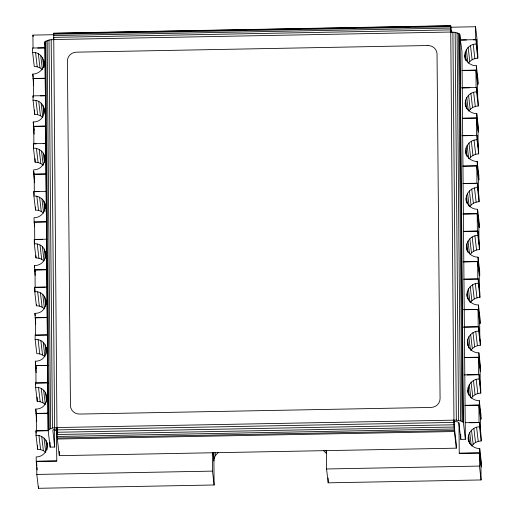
<?xml version="1.0" encoding="UTF-8"?>
<svg xmlns="http://www.w3.org/2000/svg" width="514" height="514" viewBox="0 0 514 514"><rect width="100%" height="100%" fill="white"/><g stroke="black" fill="none" stroke-linecap="round" stroke-linejoin="round"><path stroke-width="0.77" d="M450.701 25.7L453.952 420.06L454.318 427.179L456.271 443.82L456.31 448.169L59.309 455.655L57.356 439.02L56.983 429.89L53.7 33.185L450.701 25.7L451.523 32.459M53.687 39.841L53.713 38.254M450.694 31.444L450.778 30.262L451.003 32.054M43.934 67.418C45.579 60.189 40.664 51.965 32.613 52.37L32.575 48.02L45.213 47.776M46.902 239.177L34.265 239.415L34.303 243.764C49.138 243.193 49.171 265.622 34.496 265.513L35.177 275.363M47.32 287.024L34.682 287.262L34.721 291.611C49.562 291.04 49.595 313.476 34.913 313.36L35.691 323.993M54.118 430.462L56.489 430.417L56.771 461.007L36.693 461.386L36.809 474.435L38.434 488.3L214.12 484.985L213.908 461.064L214.274 458.237L213.638 452.847M465.536 60.254C462.626 52.839 468.01 43.928 476.157 43.998L476.118 39.649L460.326 39.951M465.729 106.867C463.377 99.722 469.038 91.788 476.581 91.852L476.542 87.502L461.533 87.785M466.153 154.714C463.795 147.569 469.462 139.635 476.998 139.699L476.96 135.349L461.957 135.632M466.571 202.567C464.219 195.416 469.886 187.481 477.422 187.546L477.384 183.196L463.172 183.466M467.13 250.864C464.457 243.63 470.104 235.322 477.847 235.399L477.808 231.049L463.589 231.313M467.322 297.477C465.286 290.526 471.113 283.195 478.271 283.246L478.232 278.896L464.014 279.166M467.746 345.324C465.703 338.373 471.537 331.042 478.688 331.093L478.65 326.743L463.647 327.026M468.26 393.962C465.909 386.811 471.569 378.876 479.112 378.94L479.074 374.59L464.065 374.873M468.684 441.809C466.333 434.658 471.993 426.729 479.536 426.793L479.498 422.444L465.279 422.707M54.51 428.605L54.67 447.039L50.109 447.129L48.155 430.494L44.956 41.756L49.01 39.996L53.533 39.539L450.527 32.048L455.141 32.331L459.587 33.937L461.938 51.284L465.363 439.297L460.801 439.38L458.841 422.746L457.389 421.788L454.119 421.441M48.155 430.494L44.956 41.756M43.754 65.85C42.399 70.649 37.734 73.997 32.806 74.119L33.673 85.536M214.274 458.237L215.392 455.597L218.354 452.423M468.434 63.196C470.471 60.054 474.139 58.313 477.821 58.14L477.782 53.79L476.118 39.649M468.858 111.043C470.895 107.908 474.563 106.167 478.238 105.993L478.2 101.643L476.542 87.502M469.282 158.89C471.319 155.755 474.987 154.014 478.662 153.84L478.624 149.49L476.96 135.349M469.7 206.744C471.736 203.602 475.405 201.861 479.087 201.687L479.048 197.337L477.384 183.196M470.124 254.591C472.16 251.455 475.829 249.714 479.504 249.534L479.466 245.184L477.808 231.049M470.548 302.438C472.584 299.302 476.253 297.561 479.928 297.388L479.89 293.038L478.232 278.896M470.965 350.285C473.002 347.149 476.677 345.408 480.352 345.235L480.314 340.885L478.65 326.743M471.389 398.138C473.426 394.996 477.095 393.255 480.776 393.081L480.738 388.732L479.074 374.59M471.813 445.985C473.85 442.85 477.519 441.108 481.194 440.935L481.155 436.585L479.498 422.444M48.38 429.768L52.434 428.001L56.958 427.545L456.329 420.105L462.022 421.294L463.41 422.656L465.363 439.297M34.187 134.173L33.224 121.966C47.905 122.081 47.873 99.645 33.037 100.217L32.999 95.867L45.63 95.63M36.205 372.631L35.337 361.207C50.019 361.323 49.986 338.887 35.145 339.458L35.106 335.109L47.744 334.871M36.719 421.262L35.762 409.06C50.436 409.17 50.404 386.734 35.569 387.312L35.53 382.956L48.168 382.718M57.317 434.671L57.118 428.933L53.938 429.402L52.833 430.045L54.67 447.039M53.629 33.391L450.624 25.899M55.383 33.577L53.777 33.609L53.7 33.185M77.839 33.153L82.651 33.063M105.107 32.639L109.919 32.549M132.381 32.125L137.193 32.035M159.648 31.611L164.461 31.521M186.916 31.097L191.728 31.007M214.184 30.583L218.996 30.493M241.451 30.069L246.264 29.979M268.719 29.555L273.532 29.465M295.987 29.041L300.799 28.951M323.261 28.527L328.073 28.437M350.529 28.013L355.341 27.923M377.796 27.499L382.609 27.409M405.064 26.985L409.876 26.895M432.332 26.471L437.144 26.381M53.572 34.194L450.572 26.709M33.044 48.149L32.928 35.1L53.739 34.708M450.694 27.216L475.566 26.747L477.191 40.612L477.307 53.662M53.533 35.556L450.534 28.071M53.52 37.381L450.521 29.889M37.683 48.059L44.628 47.93M460.236 40.092L466.41 39.976M473.362 39.841L475.681 39.796L475.566 26.747M32.845 78.469L45.476 78.231M462.17 70.367L476.388 70.103L478.046 84.245L478.007 79.888L476.349 65.753C470.464 65.933 464.881 61.102 464.842 55.088M33.468 95.996L33.314 78.597L45.669 78.366M462.047 70.508L475.945 70.251L477.577 84.11L477.692 97.557M40.42 95.867L45.823 95.765M462.202 87.907L469.924 87.765M33.262 126.315L45.11 126.091M462.594 118.22L476.812 117.95L478.47 132.092L478.431 127.742L476.774 113.6C470.882 113.78 465.305 108.949 465.266 102.941M36.205 143.804L33.892 143.843L33.738 126.444L45.322 126.226M462.471 118.361L476.369 118.098L478.001 131.963L478.129 146.985M33.455 148.064L36.41 148.379L39.173 149.413L41.55 151.097L43.215 165.238L40.837 163.555L38.075 162.52L35.119 162.206L33.455 148.064L33.416 143.714L46.054 143.477M43.157 143.669L46.247 143.612M462.619 135.76L472.662 135.567M41.55 151.097C48.926 157.451 43.041 170.205 33.648 169.813L33.686 174.162L46.324 173.925M463.018 166.067L477.23 165.797L478.894 179.939L478.855 175.589L477.191 161.447C471.306 161.634 465.729 156.796 465.69 150.788M45.746 174.073L34.162 174.297L34.316 191.696L38.948 191.606M462.889 166.208L476.793 165.945L478.418 179.81L478.56 195.628M33.879 195.911L36.835 196.226L39.597 197.26L41.975 198.944L43.632 213.085L41.255 211.402L38.499 210.367L35.543 210.053L33.879 195.911L33.84 191.561L46.478 191.324M463.043 183.607L475.399 183.376M41.975 198.944C49.344 205.298 43.465 218.058 34.072 217.666L34.11 222.016L46.748 221.772M462.645 213.927L477.654 213.644L479.318 227.786L479.279 223.436L477.615 209.294C471.73 209.481 466.147 204.649 466.114 198.635M46.164 221.926L34.579 222.144L34.734 239.543L42.456 239.395M463.313 214.055L477.21 213.792L478.842 227.657L478.99 244.266M463.467 231.454L477.365 231.191L477.21 213.792M34.534 269.863L47.166 269.625M463.069 261.78L478.078 261.498L479.735 275.639L479.697 271.289L478.039 257.148C472.148 257.328 466.571 252.496 466.532 246.489M45.2 287.204L35.158 287.39L35.003 269.991L47.359 269.76M463.737 261.902L477.634 261.645L479.266 275.504L479.421 292.903M463.891 279.308L477.789 279.044L477.634 261.645M34.952 317.71L47.59 317.472M463.493 309.627L478.495 309.344L480.16 323.486L480.121 319.136L478.457 304.995C472.572 305.175 466.995 300.343 466.956 294.336M47.166 335.019L35.582 335.237L35.427 317.838L47.783 317.607M464.155 309.756L478.059 309.492L479.684 323.357L479.806 336.798M463.538 327.167L478.213 326.891L478.059 309.492M35.376 365.557L48.014 365.319M464.707 357.461L478.919 357.191L480.584 371.333L480.545 366.983L478.881 352.842C472.996 353.028 467.419 348.196 467.38 342.183M48.361 382.853L35.999 383.091L35.851 365.692L48.207 365.454M464.579 357.603L478.483 357.339L480.108 371.204L480.237 385.442M467.053 374.957L478.637 374.738L478.483 357.339M35.8 413.41L48.438 413.172M465.125 405.308L479.344 405.045L481.001 419.18L480.963 414.83L479.305 400.695C473.42 400.875 467.836 396.043 467.798 390.03M48.779 430.706L36.423 430.938L36.269 413.539L47.853 413.32M465.003 405.45L478.9 405.186L480.532 419.051L480.661 434.079M56.983 429.89L453.984 422.405L453.952 420.06M35.993 435.159L38.948 435.474L41.705 436.508L44.082 438.191L45.746 452.333L43.369 450.649L40.606 449.615L37.651 449.3L35.993 435.159L35.954 430.809L48.586 430.571M469.79 422.765L479.054 422.592L478.9 405.186M57.035 432.268L454.035 424.782L454.357 431.529L456.31 448.169M57.105 434.51L454.106 427.025M57.182 436.47L454.183 428.978M57.272 438.005L454.273 430.514M57.356 439.02L454.357 431.529M44.082 438.191C51.458 444.539 45.573 457.299 36.179 456.907L36.218 461.257L56.771 461.007M468.222 437.883C468.26 443.89 473.837 448.722 479.729 448.542L481.387 462.684L481.425 467.033L479.768 452.892L459.233 453.277L479.324 453.04L480.956 466.898L481.072 479.954L328.202 482.832L326.57 468.974L326.409 450.63M36.809 474.435L212.494 471.12L214.12 484.985M326.57 468.974L479.44 466.089L481.072 479.954M40.709 55.403L42.366 69.544L39.989 67.854L37.226 66.82L34.271 66.505L32.613 52.37M33.037 100.217L34.695 114.359L37.651 114.673L40.413 115.708L42.79 117.391L41.126 103.25M34.303 243.764L35.961 257.906L38.916 258.221L41.679 259.255L44.056 260.939L42.399 246.797M34.721 291.611L36.385 305.753L39.34 306.068L42.103 307.102L44.48 308.786L42.816 294.644M43.24 342.491L44.904 356.632L42.521 354.949L39.764 353.915L36.809 353.6L35.145 339.458M35.569 387.312L37.226 401.447L40.182 401.762L42.945 402.796L44.731 404.062M323.39 450.444L326.416 453.502L326.049 450.418M476.157 43.998L477.821 58.14M473.208 44.429L474.865 58.57M476.581 91.852L478.238 105.993M470.464 45.566L472.128 59.708M473.632 92.276L475.289 106.417M468.119 47.339L469.777 61.481M476.998 139.699L478.662 153.84M466.326 49.627L467.804 62.194M470.888 93.413L472.546 107.554M465.209 52.267L466.224 60.909M474.049 140.123L475.713 154.264M468.543 95.186L470.201 109.328M477.217 185.657L477.397 187.199M477.422 187.546L479.087 201.687M466.744 97.474L468.318 110.831M471.312 141.266L472.97 155.401M465.633 100.121L466.648 108.762M474.473 187.976L476.137 202.118M468.961 143.033L470.625 157.175M477.847 235.399L479.504 249.534M467.168 145.321L468.736 158.678M471.73 189.113L473.394 203.255M466.05 147.968L467.065 156.609M474.897 235.823L476.555 249.965M469.385 190.887L471.049 205.028M467.592 193.174L469.16 206.525M478.271 283.246L479.928 297.388M472.154 236.96L473.818 251.102M466.474 195.815L467.399 203.672M466.526 201.443L466.712 203.017M475.321 283.67L476.979 297.812M469.809 238.734L471.466 252.875M478.688 331.093L480.352 345.235M468.016 241.021L469.488 253.588M472.578 284.807L474.236 298.949M466.898 243.662L467.913 252.303M475.739 331.517L477.403 345.659M470.226 286.581L471.891 300.722M479.112 378.94L480.776 393.081M468.434 288.868L470.008 302.226M473.002 332.661L474.66 346.802M467.322 291.515L468.338 300.157M467.367 297.143L467.554 298.711M476.163 379.371L477.827 393.512M470.651 334.434L472.315 348.569M479.536 426.793L481.194 440.935M468.858 336.715L470.426 350.073M473.42 380.508L475.084 394.649M467.74 339.362L468.755 348.004M476.587 427.218L478.245 441.359M471.075 382.281L472.732 396.422M469.282 384.568L470.85 397.92M473.844 428.355L475.508 442.496M468.164 387.209L469.179 395.851M471.499 430.128L473.156 444.269M469.706 432.415L471.274 445.773M468.588 435.062L469.603 443.704M458.976 422.964L459.246 453.419M215.025 452.513L215.392 455.597M212.912 452.59L213.908 461.064M44.731 42.482L45.007 44.859M44.114 63.029L44.3 64.597M43.703 60.222L44.165 64.147M42.54 57.619L43.645 67.045M38.332 53.719L39.989 67.854M44.127 108.068L44.59 111.994M42.964 105.466L43.979 114.108M35.569 52.685L37.226 66.82M32.928 35.1L33.114 36.635M38.749 101.566L40.413 115.708M44.545 155.915L45.007 159.848M43.382 153.313L44.493 162.745M35.993 100.532L37.651 114.673M32.806 74.119L33.172 77.261M33.314 78.597L33.68 81.675M32.999 95.867L33.179 97.435M39.173 149.413L40.837 163.555M44.969 203.769L45.521 208.478M43.806 201.167L45.007 211.376M33.224 121.966L33.686 125.891M36.41 148.379L38.075 162.52M33.738 126.444L34.187 130.299M33.416 143.714L33.693 146.072M39.597 197.26L41.255 211.402M45.804 254.424L45.99 255.991M45.393 251.616L46.035 257.116M44.23 249.014L45.335 258.439M36.835 196.226L38.499 210.367M33.834 171.387L34.2 174.529M34.432 176.604L34.701 178.917M33.686 174.162L34.701 182.804M33.84 191.561L34.207 194.703M40.021 245.114L41.679 259.255M46.228 302.271L46.414 303.845M45.817 299.463L46.369 304.179M44.654 296.861L45.759 306.286M37.259 244.079L38.916 258.221M34.11 222.016L34.663 226.725M56.958 427.545L57.118 428.933M34.265 239.415L34.727 243.34M40.439 292.961L42.103 307.102M46.234 347.31L46.832 351.692M45.071 344.714L46.183 354.14M37.683 291.926L39.34 306.068M34.496 265.513L34.676 267.081M35.003 269.991L35.183 271.533M34.779 288.046L35.241 291.978M40.863 340.808L42.521 354.949M46.658 395.163L47.025 398.305M45.495 392.561L46.601 401.987M34.913 313.36L35.19 315.718M35.427 317.838L35.697 320.151M38.1 339.773L39.764 353.915M43.664 390.344L45.322 404.479M41.287 388.661L42.945 402.796M47.082 443.01L47.545 446.936M45.919 440.408L47.025 449.834M38.524 387.627L40.182 401.762M35.337 361.207L35.704 364.349M35.851 365.692L36.211 368.769M35.53 382.956L35.717 384.53M41.705 436.508L43.369 450.649M38.948 435.474L40.606 449.615M35.762 409.06L36.224 412.986M36.269 413.539L36.725 417.387M35.954 430.809L36.231 433.167M36.218 461.257L36.777 465.973M36.957 467.541L37.233 469.899M453.984 422.405L454.035 424.782M479.819 338.379L479.838 340.756M476.349 65.753L476.388 70.103M476.774 113.6L476.812 117.95M477.191 161.447L477.23 165.797M477.615 209.294L477.654 213.644M478.039 257.148L478.078 261.498M478.457 304.995L478.495 309.344M478.881 352.842L478.919 357.191M479.305 400.695L479.344 405.045M479.729 448.542L479.768 452.892M475.945 70.251L476.099 87.65M476.369 118.098L476.523 135.497M476.793 165.945L476.947 183.344M479.324 453.04L479.44 466.089M459.985 34.65L463.41 422.656M459.587 33.937L463.011 421.949M458.597 33.288L462.022 421.294M460.756 434.574L460.801 439.38M457.081 32.742L460.505 420.748M455.141 32.331L458.559 420.343M452.905 32.099L456.329 420.105M328.157 478.052L328.202 482.832M212.333 452.783L212.494 471.12M59.271 451.305L59.309 455.655M51.182 39.674L54.606 427.687M49.01 39.996L52.434 428.001M47.172 40.471L50.597 428.483M50.064 442.316L50.109 447.129M45.791 41.075L49.215 429.081M38.421 486.764L38.434 488.3M34.656 110.009L34.695 114.359M35.087 158.582L35.119 162.206M35.517 207.155L35.543 210.053M35.941 255.728L35.961 257.906M36.372 304.301L36.385 305.753M37.188 397.097L37.226 401.447M37.618 445.677L37.651 449.3M427.828 45.528L76.464 52.158A9.13 8.693 -6.7 0 0 67.411 61.025L70.45 405.54A9.13 8.693 -6.7 0 0 79.657 414.066L431.021 407.441A9.13 8.693 -6.7 0 0 440.074 398.568L437.035 54.054A9.13 8.693 -6.7 0 0 427.828 45.528"/></g></svg>
